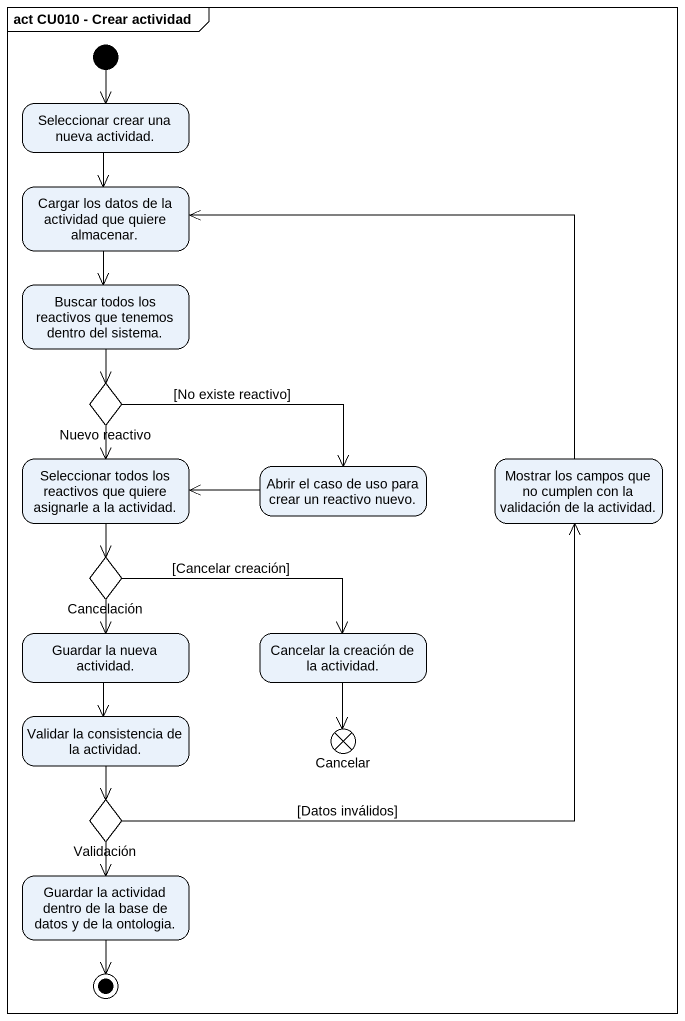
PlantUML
@startuml
mainframe act CU010 - Crear actividad
hide empty description
state "Seleccionar crear una nueva actividad." as Seleccionar_crear_una_nueva
state "Cargar los datos de la actividad que quiere almacenar." as Cargar_los_datos_de_la
state "Buscar todos los reactivos que tenemos dentro del sistema." as Buscar_todos_los_reactivos
state "Nuevo reactivo" as Nuevo_reactivo <<choice>>
state "Seleccionar todos los reactivos que quiere asignarle a la actividad." as Seleccionar_todos_los
state "Abrir el caso de uso para crear un reactivo nuevo." as Abrir_el_caso_de_uso_para
state "Mostrar los campos que no cumplen con la validación de la actividad." as Mostrar_los_campos_que_no
state Cancelación <<choice>>
state "Guardar la nueva actividad." as Guardar_la_nueva_actividad
state "Cancelar la creación de la actividad." as Cancelar_la_creación_de_la
state "Validar la consistencia de la actividad." as Validar_la_consistencia_de
state Cancelar <<end>>
state Validación <<choice>>
state "Guardar la actividad dentro de la base de datos y de la ontologia." as Guardar_la_actividad_dentro
[*] --> Seleccionar_crear_una_nueva
Seleccionar_crear_una_nueva --> Cargar_los_datos_de_la
Cargar_los_datos_de_la --> Buscar_todos_los_reactivos
Buscar_todos_los_reactivos --> Nuevo_reactivo
Nuevo_reactivo --> Seleccionar_todos_los
Nuevo_reactivo -right-> Abrir_el_caso_de_uso_para : [No existe reactivo]
Seleccionar_todos_los --> Cancelación
Abrir_el_caso_de_uso_para -left-> Seleccionar_todos_los
Mostrar_los_campos_que_no -left-> Cargar_los_datos_de_la
Cancelación --> Guardar_la_nueva_actividad
Cancelación -right-> Cancelar_la_creación_de_la : [Cancelar creación]
Guardar_la_nueva_actividad --> Validar_la_consistencia_de
Cancelar_la_creación_de_la --> Cancelar
Validar_la_consistencia_de --> Validación
Validación -up-> Mostrar_los_campos_que_no : [Datos inválidos]
Validación --> Guardar_la_actividad_dentro
Guardar_la_actividad_dentro --> [*]
@enduml
